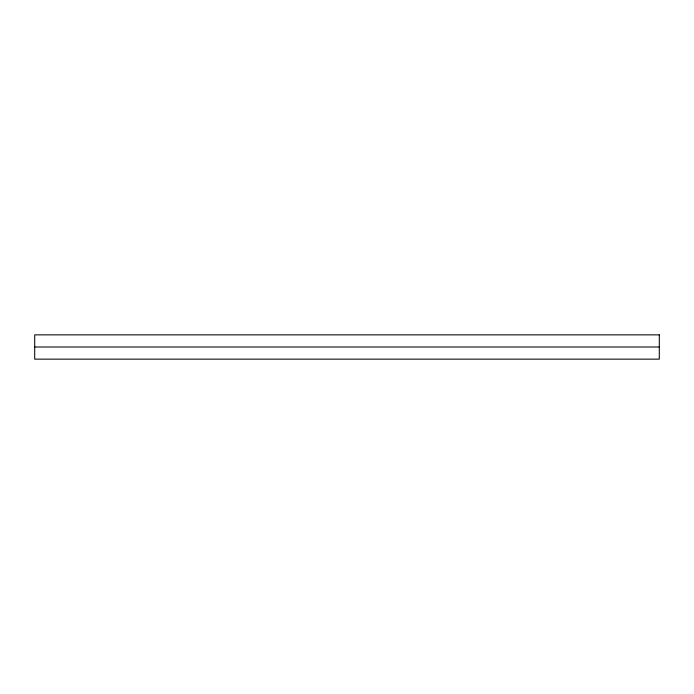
<?xml version="1.0" encoding="UTF-8"?>
<svg xmlns="http://www.w3.org/2000/svg" width="694" height="694" viewBox="0 0 694 694"><rect width="100%" height="100%" fill="white"/><g stroke="black" fill="none" stroke-linecap="round" stroke-linejoin="round"><path stroke-width="1.04" d="M34.7 347L659.3 347M659.3 334.855L34.7 334.855L34.7 359.145L659.3 359.145L659.3 334.855"/></g></svg>
